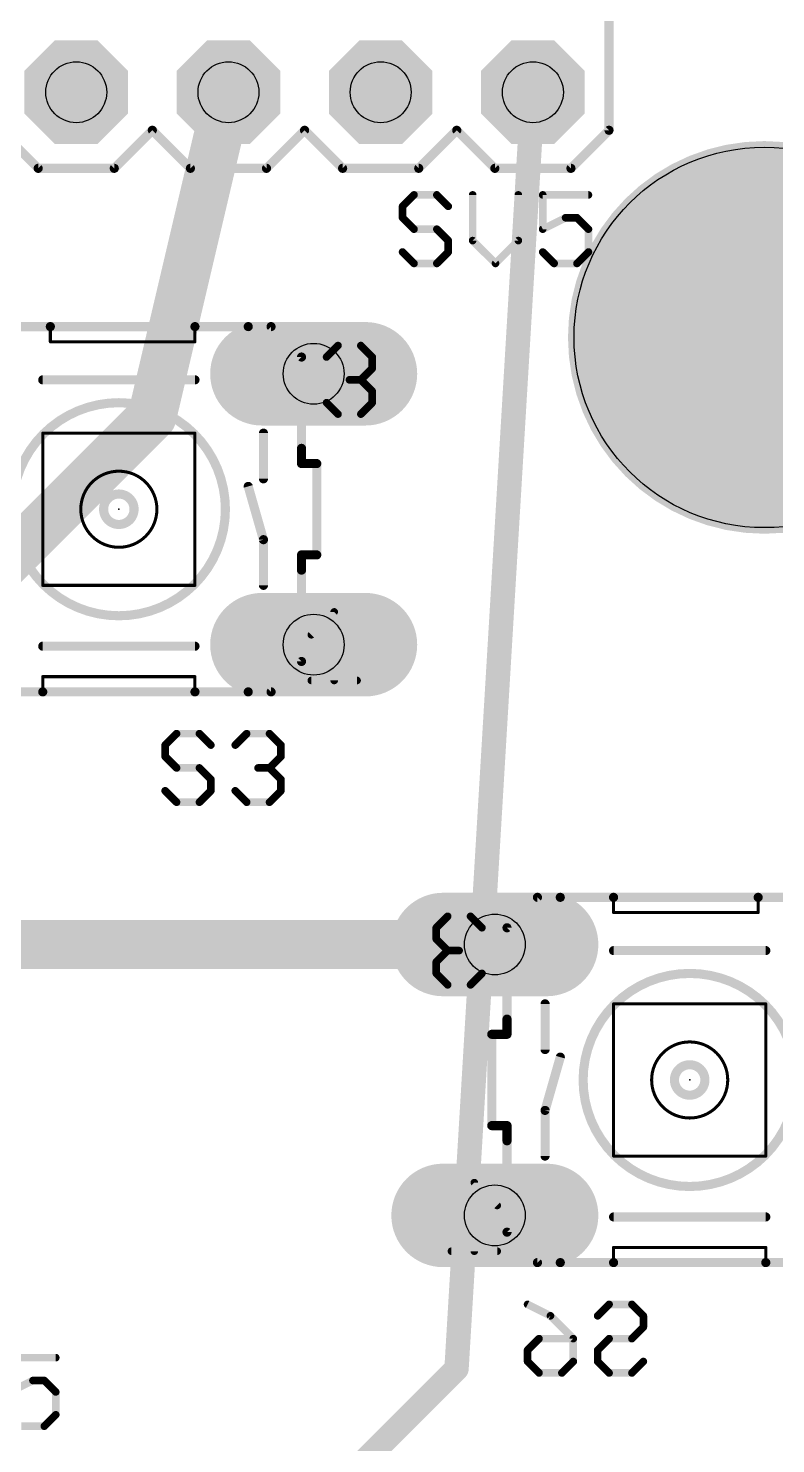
# Model space of a CAD drawing. Extents: x -0.24 to 4.18, y -0.6 to 2.96.
# Drawn here: x 2.81 to 3.3, y 1.423 to 2.353 of the extents above; entities that cross this region are included whole.
import ezdxf

# ---------------------------------------------------------------- set-up
doc = ezdxf.new("R2010")
doc.units = 0
for name, color, linetype in [('1', 22, 'CONTINUOUS'), ('16', 175, 'CONTINUOUS'), ('17', 82, 'CONTINUOUS'), ('20', 7, 'CONTINUOUS'), ('21', 253, 'CONTINUOUS'), ('22', 253, 'CONTINUOUS'), ('23', 7, 'CONTINUOUS'), ('24', 7, 'CONTINUOUS'), ('25', 253, 'CONTINUOUS'), ('26', 253, 'CONTINUOUS'), ('29', 253, 'CONTINUOUS'), ('30', 253, 'CONTINUOUS'), ('44', 253, 'CONTINUOUS'), ('51', 253, 'CONTINUOUS'), ('52', 253, 'CONTINUOUS')]:
    doc.layers.add(name, color=color, linetype=linetype)

# ---------------------------------------------------------------- blocks, each defined once
blk = doc.blocks.new('LONGP100')
at = {"const_width": 1}
blk.add_lwpolyline([(-0.5, 0), (0.5, 0)], dxfattribs=at)
at = {"const_width": 0.5}
for points in [[(-0.5, 0.25, 1), (-0.5, -0.25)], [(0.5, -0.25, 1), (0.5, 0.25)]]:
    blk.add_lwpolyline(points, format="xyb", dxfattribs=at)
blk = doc.blocks.new('RECT')
blk.add_solid([(-0.5, -0.5), (0.5, -0.5), (-0.5, 0.5), (0.5, 0.5)])
blk = doc.blocks.new('OCTAGONP')
at = {"const_width": 0.5}
blk.add_lwpolyline([(-0.25, -0.103553), (-0.25, 0.103553), (-0.103553, 0.25), (0.103553, 0.25), (0.25, 0.103553), (0.25, -0.103553), (0.103553, -0.25), (-0.103553, -0.25), (-0.25, -0.103553), (-0.25, 0.103553)], dxfattribs=at)

msp = doc.modelspace()

# ---------------------------------------------------------------- linework, layer by layer
at = {"layer": '1', "const_width": 0.032}
for points in [[(2.941, 2.3111), (2.89084, 2.09794)], [(2.89084, 2.09794), (2.741, 1.9481)], [(3.116, 1.7511), (2.622, 1.7511)]]:
    msp.add_lwpolyline(points, dxfattribs=at)
at = {"layer": '1', "const_width": 0.016}
for points in [[(2.948787, 2.309268, 1), (2.933213, 2.312933)], [(2.896497, 2.092283, 1), (2.885183, 2.103597)], [(2.883053, 2.099772, 1), (2.898627, 2.096107)], [(3.116, 1.7431, 1), (3.116, 1.7591)]]:
    msp.add_lwpolyline(points, format="xyb", dxfattribs=at)
at = {"layer": '16', "const_width": 0.016}
for points in [[(3.141, 2.3111), (3.09084, 1.47237)], [(3.09084, 1.47237), (2.40096, 0.78249)]]:
    msp.add_lwpolyline(points, dxfattribs=at)
at = {"layer": '16', "const_width": 0.008}
for points in [[(3.144993, 2.310861, 1), (3.137007, 2.311339)], [(3.093668, 1.469542, 1), (3.088012, 1.475199)], [(3.086847, 1.472609, 1), (3.094833, 1.472131)]]:
    msp.add_lwpolyline(points, format="xyb", dxfattribs=at)
at = {"layer": '20'}
msp.add_circle((3.29305, 2.15), 0.125, dxfattribs=at)
at = {"layer": '21'}
for points, const_width in [([(3.191, 2.2861), (3.191, 2.4361)], 0.006), ([(2.816, 2.2611), (2.791, 2.2861)], 0.006), ([(2.866, 2.2611), (2.891, 2.2861)], 0.006), ([(2.916, 2.2611), (2.891, 2.2861)], 0.006), ([(2.991, 2.2861), (2.966, 2.2611)], 0.006), ([(3.016, 2.2611), (2.991, 2.2861)], 0.006), ([(3.091, 2.2861), (3.066, 2.2611)], 0.006), ([(3.116, 2.2611), (3.091, 2.2861)], 0.006), ([(3.166, 2.2611), (3.191, 2.2861)], 0.006), ([(2.866, 2.2611), (2.816, 2.2611)], 0.006), ([(2.966, 2.2611), (2.916, 2.2611)], 0.006), ([(3.066, 2.2611), (3.016, 2.2611)], 0.006), ([(3.166, 2.2611), (3.116, 2.2611)], 0.006), ([(2.824, 2.1571), (2.784, 2.1571)], 0.006), ([(2.919, 2.1571), (2.824, 2.1571)], 0.006), ([(2.824, 2.1471), (2.824, 2.1571)], 0.002), ([(2.954, 2.1571), (2.919, 2.1571)], 0.006), ([(2.919, 2.1471), (2.919, 2.1571)], 0.002), ([(2.824, 2.1471), (2.919, 2.1471)], 0.002), ([(2.989, 2.0671), (2.989, 2.0771)], 0.006), ([(2.989, 2.0671), (2.999, 2.0671)], 0.006), ([(2.999, 2.0071), (2.999, 2.0671)], 0.006), ([(2.999, 2.0071), (2.989, 2.0071)], 0.006), ([(2.989, 2.0071), (2.989, 1.9971)], 0.006), ([(2.819, 1.9271), (2.919, 1.9271)], 0.002), ([(2.819, 1.9271), (2.819, 1.9171)], 0.002), ([(2.919, 1.9171), (2.919, 1.9271)], 0.002), ([(2.784, 1.9171), (2.819, 1.9171)], 0.006), ([(2.819, 1.9171), (2.919, 1.9171)], 0.006), ([(2.919, 1.9171), (2.954, 1.9171)], 0.006)]:
    msp.add_lwpolyline(points, dxfattribs=dict(at, const_width=const_width))
for points, const_width in [([(2.892061, 2.287161, 1), (2.889939, 2.285039)], 0.003), ([(2.892061, 2.285039, 1), (2.889939, 2.287161)], 0.003), ([(2.992061, 2.287161, 1), (2.989939, 2.285039)], 0.003), ([(2.992061, 2.285039, 1), (2.989939, 2.287161)], 0.003), ([(3.092061, 2.287161, 1), (3.089939, 2.285039)], 0.003), ([(3.092061, 2.285039, 1), (3.089939, 2.287161)], 0.003), ([(3.192061, 2.285039, 1), (3.189939, 2.287161)], 0.003), ([(3.1895, 2.2861, 1), (3.1925, 2.2861)], 0.003), ([(2.816, 2.2626, 1), (2.816, 2.2596)], 0.003), ([(2.814939, 2.260039, 1), (2.817061, 2.262161)], 0.003), ([(2.864939, 2.262161, 1), (2.867061, 2.260039)], 0.003), ([(2.866, 2.2596, 1), (2.866, 2.2626)], 0.003), ([(2.916, 2.2626, 1), (2.916, 2.2596)], 0.003), ([(2.914939, 2.260039, 1), (2.917061, 2.262161)], 0.003), ([(2.964939, 2.262161, 1), (2.967061, 2.260039)], 0.003), ([(2.966, 2.2596, 1), (2.966, 2.2626)], 0.003), ([(3.016, 2.2626, 1), (3.016, 2.2596)], 0.003), ([(3.014939, 2.260039, 1), (3.017061, 2.262161)], 0.003), ([(3.064939, 2.262161, 1), (3.067061, 2.260039)], 0.003), ([(3.066, 2.2596, 1), (3.066, 2.2626)], 0.003), ([(3.116, 2.2626, 1), (3.116, 2.2596)], 0.003), ([(3.114939, 2.260039, 1), (3.117061, 2.262161)], 0.003), ([(3.164939, 2.262161, 1), (3.167061, 2.260039)], 0.003), ([(3.166, 2.2596, 1), (3.166, 2.2626)], 0.003), ([(2.824, 2.1586, 1), (2.824, 2.1556)], 0.003), ([(2.824, 2.1556, 1), (2.824, 2.1586)], 0.003), ([(2.8245, 2.1571, 1), (2.8235, 2.1571)], 0.001), ([(2.919, 2.1586, 1), (2.919, 2.1556)], 0.003), ([(2.919, 2.1556, 1), (2.919, 2.1586)], 0.003), ([(2.9195, 2.1571, 1), (2.9185, 2.1571)], 0.001), ([(2.954, 2.1556, 1), (2.954, 2.1586)], 0.003), ([(2.824, 2.1476, 1), (2.824, 2.1466)], 0.001), ([(2.8235, 2.1471, 1), (2.8245, 2.1471)], 0.001), ([(2.9185, 2.1471, 1), (2.9195, 2.1471)], 0.001), ([(2.919, 2.1466, 1), (2.919, 2.1476)], 0.001), ([(2.869, 1.9671, 1), (2.869, 2.1071, 1), (2.869, 1.9671)], 0.006), ([(2.9905, 2.0771, 1), (2.9875, 2.0771)], 0.003), ([(2.989, 2.0686, 1), (2.989, 2.0656)], 0.003), ([(2.9875, 2.0671, 1), (2.9905, 2.0671)], 0.003), ([(3.0005, 2.0671, 1), (2.9975, 2.0671)], 0.003), ([(2.999, 2.0656, 1), (2.999, 2.0686)], 0.003), ([(2.869, 2.0271, 1), (2.869, 2.0471, 1), (2.869, 2.0271)], 0.006), ([(2.989, 2.0086, 1), (2.989, 2.0056)], 0.003), ([(2.9905, 2.0071, 1), (2.9875, 2.0071)], 0.003), ([(2.999, 2.0056, 1), (2.999, 2.0086)], 0.003), ([(2.9975, 2.0071, 1), (3.0005, 2.0071)], 0.003), ([(2.9875, 1.9971, 1), (2.9905, 1.9971)], 0.003), ([(2.819, 1.9276, 1), (2.819, 1.9266)], 0.001), ([(2.8195, 1.9271, 1), (2.8185, 1.9271)], 0.001), ([(2.9195, 1.9271, 1), (2.9185, 1.9271)], 0.001), ([(2.919, 1.9266, 1), (2.919, 1.9276)], 0.001), ([(2.819, 1.9186, 1), (2.819, 1.9156)], 0.003), ([(2.819, 1.9156, 1), (2.819, 1.9186)], 0.003), ([(2.8185, 1.9171, 1), (2.8195, 1.9171)], 0.001), ([(2.919, 1.9186, 1), (2.919, 1.9156)], 0.003), ([(2.919, 1.9156, 1), (2.919, 1.9186)], 0.003), ([(2.9185, 1.9171, 1), (2.9195, 1.9171)], 0.001), ([(2.954, 1.9156, 1), (2.954, 1.9186)], 0.003)]:
    msp.add_lwpolyline(points, format="xyb", dxfattribs=dict(at, const_width=const_width))
at = {"layer": '22'}
for points, const_width in [([(3.159, 1.7821), (3.194, 1.7821)], 0.006), ([(3.194, 1.7821), (3.289, 1.7821)], 0.006), ([(3.194, 1.7721), (3.194, 1.7821)], 0.002), ([(3.289, 1.7821), (3.329, 1.7821)], 0.006), ([(3.289, 1.7721), (3.289, 1.7821)], 0.002), ([(3.289, 1.7721), (3.194, 1.7721)], 0.002), ([(3.124, 1.6921), (3.124, 1.7021)], 0.006), ([(3.114, 1.6321), (3.114, 1.6921)], 0.006), ([(3.124, 1.6921), (3.114, 1.6921)], 0.006), ([(3.114, 1.6321), (3.124, 1.6321)], 0.006), ([(3.124, 1.6321), (3.124, 1.6221)], 0.006), ([(3.194, 1.5421), (3.194, 1.5521)], 0.002), ([(3.294, 1.5521), (3.194, 1.5521)], 0.002), ([(3.294, 1.5521), (3.294, 1.5421)], 0.002), ([(3.194, 1.5421), (3.159, 1.5421)], 0.006), ([(3.294, 1.5421), (3.194, 1.5421)], 0.006), ([(3.329, 1.5421), (3.294, 1.5421)], 0.006)]:
    msp.add_lwpolyline(points, dxfattribs=dict(at, const_width=const_width))
for points, const_width in [([(3.159, 1.7836, 1), (3.159, 1.7806)], 0.003), ([(3.194, 1.7836, 1), (3.194, 1.7806)], 0.003), ([(3.194, 1.7806, 1), (3.194, 1.7836)], 0.003), ([(3.1945, 1.7821, 1), (3.1935, 1.7821)], 0.001), ([(3.289, 1.7836, 1), (3.289, 1.7806)], 0.003), ([(3.289, 1.7806, 1), (3.289, 1.7836)], 0.003), ([(3.2895, 1.7821, 1), (3.2885, 1.7821)], 0.001), ([(3.194, 1.7726, 1), (3.194, 1.7716)], 0.001), ([(3.1935, 1.7721, 1), (3.1945, 1.7721)], 0.001), ([(3.2885, 1.7721, 1), (3.2895, 1.7721)], 0.001), ([(3.289, 1.7716, 1), (3.289, 1.7726)], 0.001), ([(3.244, 1.5921, 1), (3.244, 1.7321, 1), (3.244, 1.5921)], 0.006), ([(3.1255, 1.7021, 1), (3.1225, 1.7021)], 0.003), ([(3.1155, 1.6921, 1), (3.1125, 1.6921)], 0.003), ([(3.114, 1.6936, 1), (3.114, 1.6906)], 0.003), ([(3.1225, 1.6921, 1), (3.1255, 1.6921)], 0.003), ([(3.124, 1.6906, 1), (3.124, 1.6936)], 0.003), ([(3.244, 1.6521, 1), (3.244, 1.6721, 1), (3.244, 1.6521)], 0.006), ([(3.114, 1.6336, 1), (3.114, 1.6306)], 0.003), ([(3.1125, 1.6321, 1), (3.1155, 1.6321)], 0.003), ([(3.1255, 1.6321, 1), (3.1225, 1.6321)], 0.003), ([(3.124, 1.6306, 1), (3.124, 1.6336)], 0.003), ([(3.1225, 1.6221, 1), (3.1255, 1.6221)], 0.003), ([(3.1945, 1.5521, 1), (3.1935, 1.5521)], 0.001), ([(3.194, 1.5526, 1), (3.194, 1.5516)], 0.001), ([(3.2945, 1.5521, 1), (3.2935, 1.5521)], 0.001), ([(3.294, 1.5516, 1), (3.294, 1.5526)], 0.001), ([(3.159, 1.5436, 1), (3.159, 1.5406)], 0.003), ([(3.194, 1.5436, 1), (3.194, 1.5406)], 0.003), ([(3.194, 1.5406, 1), (3.194, 1.5436)], 0.003), ([(3.294, 1.5436, 1), (3.294, 1.5406)], 0.003), ([(3.294, 1.5406, 1), (3.294, 1.5436)], 0.003), ([(3.1935, 1.5421, 1), (3.1945, 1.5421)], 0.001), ([(3.2935, 1.5421, 1), (3.2945, 1.5421)], 0.001)]:
    msp.add_lwpolyline(points, format="xyb", dxfattribs=dict(at, const_width=const_width))
at = {"layer": '23'}
msp.add_point((2.869, 2.0371), dxfattribs=at)
at = {"layer": '24'}
msp.add_point((3.244, 1.6621), dxfattribs=at)
at = {"layer": '25', "const_width": 0.005}
for points in [[(3.062888, 2.243638), (3.055382, 2.236132)], [(3.077901, 2.243638), (3.062888, 2.243638)], [(3.085408, 2.236132), (3.077901, 2.243638)], [(3.101421, 2.243638), (3.101421, 2.213613)], [(3.131447, 2.213613), (3.131447, 2.243638)], [(3.177486, 2.243638), (3.147461, 2.243638)], [(3.147461, 2.243638), (3.147461, 2.221119)], [(3.055382, 2.236132), (3.055382, 2.228626)], [(3.055382, 2.228626), (3.062888, 2.221119)], [(3.062888, 2.221119), (3.077901, 2.221119)], [(3.077901, 2.221119), (3.085408, 2.213613)], [(3.147461, 2.221119), (3.162473, 2.228626)], [(3.162473, 2.228626), (3.16998, 2.228626)], [(3.16998, 2.228626), (3.177486, 2.221119)], [(3.177486, 2.221119), (3.177486, 2.206106)], [(3.085408, 2.213613), (3.085408, 2.206106)], [(3.101421, 2.213613), (3.116434, 2.1986)], [(3.116434, 2.1986), (3.131447, 2.213613)], [(3.062888, 2.1986), (3.055382, 2.206106)], [(3.085408, 2.206106), (3.077901, 2.1986)], [(3.154967, 2.1986), (3.147461, 2.206106)], [(3.177486, 2.206106), (3.16998, 2.1986)], [(3.077901, 2.1986), (3.062888, 2.1986)], [(3.16998, 2.1986), (3.154967, 2.1986)], [(2.906928, 1.889638), (2.899421, 1.882132)], [(2.921941, 1.889638), (2.906928, 1.889638)], [(2.929447, 1.882132), (2.921941, 1.889638)], [(2.945461, 1.882132), (2.952967, 1.889638)], [(2.952967, 1.889638), (2.96798, 1.889638)], [(2.96798, 1.889638), (2.975486, 1.882132)], [(2.899421, 1.882132), (2.899421, 1.874626)], [(2.975486, 1.882132), (2.975486, 1.874626)], [(2.899421, 1.874626), (2.906928, 1.867119)], [(2.906928, 1.867119), (2.921941, 1.867119)], [(2.921941, 1.867119), (2.929447, 1.859613)], [(2.96798, 1.867119), (2.960473, 1.867119)], [(2.975486, 1.874626), (2.96798, 1.867119)], [(2.96798, 1.867119), (2.975486, 1.859613)], [(2.929447, 1.859613), (2.929447, 1.852106)], [(2.975486, 1.859613), (2.975486, 1.852106)], [(2.906928, 1.8446), (2.899421, 1.852106)], [(2.929447, 1.852106), (2.921941, 1.8446)], [(2.952967, 1.8446), (2.945461, 1.852106)], [(2.975486, 1.852106), (2.96798, 1.8446)], [(2.921941, 1.8446), (2.906928, 1.8446)], [(2.96798, 1.8446), (2.952967, 1.8446)], [(2.827565, 1.479638), (2.797539, 1.479638)], [(2.797539, 1.457119), (2.812552, 1.464626)], [(2.812552, 1.464626), (2.820058, 1.464626)], [(2.820058, 1.464626), (2.827565, 1.457119)], [(2.827565, 1.457119), (2.827565, 1.442106)], [(2.827565, 1.442106), (2.820058, 1.4346)], [(2.820058, 1.4346), (2.805046, 1.4346)]]:
    msp.add_lwpolyline(points, dxfattribs=at)
at = {"layer": '25', "const_width": 0.0025}
for points in [[(3.062888, 2.244888, 1), (3.062888, 2.242388)], [(3.063772, 2.242755, 1), (3.062005, 2.244522)], [(3.078785, 2.244522, 1), (3.077017, 2.242755)], [(3.077901, 2.242388, 1), (3.077901, 2.244888)], [(3.102671, 2.243638, 1), (3.100171, 2.243638)], [(3.132697, 2.243638, 1), (3.130197, 2.243638)], [(3.147461, 2.244888, 1), (3.147461, 2.242388)], [(3.148711, 2.243638, 1), (3.146211, 2.243638)], [(3.177486, 2.242388, 1), (3.177486, 2.244888)], [(3.056632, 2.236132, 1), (3.054132, 2.236132)], [(3.054498, 2.237016, 1), (3.056266, 2.235248)], [(3.084524, 2.235248, 1), (3.086291, 2.237016)], [(3.056266, 2.229509, 1), (3.054498, 2.227742)], [(3.054132, 2.228626, 1), (3.056632, 2.228626)], [(3.062888, 2.222369, 1), (3.062888, 2.219869)], [(3.062005, 2.220235, 1), (3.063772, 2.222003)], [(3.078785, 2.222003, 1), (3.077017, 2.220235)], [(3.077901, 2.219869, 1), (3.077901, 2.222369)], [(3.146901, 2.222237, 1), (3.14802, 2.220001)], [(3.162473, 2.229876, 1), (3.162473, 2.227376)], [(3.163032, 2.227508, 1), (3.161914, 2.229744)], [(3.170864, 2.229509, 1), (3.169096, 2.227742)], [(3.16998, 2.227376, 1), (3.16998, 2.229876)], [(3.178736, 2.221119, 1), (3.176236, 2.221119)], [(3.176602, 2.220235, 1), (3.17837, 2.222003)], [(3.086658, 2.213613, 1), (3.084158, 2.213613)], [(3.084524, 2.212729, 1), (3.086291, 2.214497)], [(3.102305, 2.214497, 1), (3.100537, 2.212729)], [(3.100171, 2.213613, 1), (3.102671, 2.213613)], [(3.130197, 2.213613, 1), (3.132697, 2.213613)], [(3.132331, 2.212729, 1), (3.130563, 2.214497)], [(3.146211, 2.221119, 1), (3.148711, 2.221119)], [(3.056266, 2.20699, 1), (3.054498, 2.205223)], [(3.084158, 2.206106, 1), (3.086658, 2.206106)], [(3.086291, 2.205223, 1), (3.084524, 2.20699)], [(3.148344, 2.20699, 1), (3.146577, 2.205223)], [(3.176236, 2.206106, 1), (3.178736, 2.206106)], [(3.17837, 2.205223, 1), (3.176602, 2.20699)], [(3.062888, 2.19985, 1), (3.062888, 2.19735)], [(3.062005, 2.197716, 1), (3.063772, 2.199484)], [(3.077017, 2.199484, 1), (3.078785, 2.197716)], [(3.077901, 2.19735, 1), (3.077901, 2.19985)], [(3.11555, 2.199484, 1), (3.117318, 2.197716)], [(3.11555, 2.197716, 1), (3.117318, 2.199484)], [(3.154967, 2.19985, 1), (3.154967, 2.19735)], [(3.154083, 2.197716, 1), (3.155851, 2.199484)], [(3.169096, 2.199484, 1), (3.170864, 2.197716)], [(3.16998, 2.19735, 1), (3.16998, 2.19985)], [(2.906928, 1.890888, 1), (2.906928, 1.888388)], [(2.907812, 1.888755, 1), (2.906044, 1.890522)], [(2.922824, 1.890522, 1), (2.921057, 1.888755)], [(2.921941, 1.888388, 1), (2.921941, 1.890888)], [(2.952967, 1.890888, 1), (2.952967, 1.888388)], [(2.953851, 1.888755, 1), (2.952083, 1.890522)], [(2.968864, 1.890522, 1), (2.967096, 1.888755)], [(2.96798, 1.888388, 1), (2.96798, 1.890888)], [(2.900671, 1.882132, 1), (2.898171, 1.882132)], [(2.898537, 1.883016, 1), (2.900305, 1.881248)], [(2.928563, 1.881248, 1), (2.930331, 1.883016)], [(2.944577, 1.883016, 1), (2.946345, 1.881248)], [(2.976736, 1.882132, 1), (2.974236, 1.882132)], [(2.974602, 1.881248, 1), (2.97637, 1.883016)], [(2.900305, 1.875509, 1), (2.898537, 1.873742)], [(2.898171, 1.874626, 1), (2.900671, 1.874626)], [(2.906928, 1.868369, 1), (2.906928, 1.865869)], [(2.922824, 1.868003, 1), (2.921057, 1.866235)], [(2.921941, 1.865869, 1), (2.921941, 1.868369)], [(2.960473, 1.868369, 1), (2.960473, 1.865869)], [(2.968864, 1.868003, 1), (2.967096, 1.866235)], [(2.96798, 1.865869, 1), (2.96798, 1.868369)], [(2.974236, 1.874626, 1), (2.976736, 1.874626)], [(2.97637, 1.873742, 1), (2.974602, 1.875509)], [(2.906044, 1.866235, 1), (2.907812, 1.868003)], [(2.930697, 1.859613, 1), (2.928197, 1.859613)], [(2.928563, 1.858729, 1), (2.930331, 1.860497)], [(2.967096, 1.868003, 1), (2.968864, 1.866235)], [(2.976736, 1.859613, 1), (2.974236, 1.859613)], [(2.974602, 1.858729, 1), (2.97637, 1.860497)], [(2.900305, 1.85299, 1), (2.898537, 1.851223)], [(2.928197, 1.852106, 1), (2.930697, 1.852106)], [(2.930331, 1.851223, 1), (2.928563, 1.85299)], [(2.946345, 1.85299, 1), (2.944577, 1.851223)], [(2.974236, 1.852106, 1), (2.976736, 1.852106)], [(2.97637, 1.851223, 1), (2.974602, 1.85299)], [(2.906928, 1.84585, 1), (2.906928, 1.84335)], [(2.906044, 1.843716, 1), (2.907812, 1.845484)], [(2.921057, 1.845484, 1), (2.922824, 1.843716)], [(2.921941, 1.84335, 1), (2.921941, 1.84585)], [(2.952967, 1.84585, 1), (2.952967, 1.84335)], [(2.952083, 1.843716, 1), (2.953851, 1.845484)], [(2.967096, 1.845484, 1), (2.968864, 1.843716)], [(2.96798, 1.84335, 1), (2.96798, 1.84585)], [(2.827565, 1.478388, 1), (2.827565, 1.480888)], [(2.812552, 1.465876, 1), (2.812552, 1.463376)], [(2.813111, 1.463508, 1), (2.811993, 1.465744)], [(2.820942, 1.465509, 1), (2.819175, 1.463742)], [(2.820058, 1.463376, 1), (2.820058, 1.465876)], [(2.828815, 1.457119, 1), (2.826315, 1.457119)], [(2.826681, 1.456235, 1), (2.828449, 1.458003)], [(2.826315, 1.442106, 1), (2.828815, 1.442106)], [(2.828449, 1.441223, 1), (2.826681, 1.44299)], [(2.819175, 1.435484, 1), (2.820942, 1.433716)], [(2.820058, 1.43335, 1), (2.820058, 1.43585)]]:
    msp.add_lwpolyline(points, format="xyb", dxfattribs=at)
at = {"layer": '26', "const_width": 0.005}
for points in [[(3.137514, 1.514638), (3.152527, 1.507132)], [(3.183553, 1.507132), (3.191059, 1.514638)], [(3.191059, 1.514638), (3.206072, 1.514638)], [(3.206072, 1.514638), (3.213579, 1.507132)], [(3.152527, 1.507132), (3.167539, 1.492119)], [(3.213579, 1.507132), (3.213579, 1.499626)], [(3.213579, 1.499626), (3.206072, 1.492119)], [(3.137514, 1.484613), (3.14502, 1.492119)], [(3.14502, 1.492119), (3.167539, 1.492119)], [(3.167539, 1.492119), (3.167539, 1.477106)], [(3.191059, 1.492119), (3.183553, 1.484613)], [(3.206072, 1.492119), (3.191059, 1.492119)], [(3.137514, 1.477106), (3.137514, 1.484613)], [(3.14502, 1.4696), (3.137514, 1.477106)], [(3.167539, 1.477106), (3.160033, 1.4696)], [(3.183553, 1.484613), (3.183553, 1.477106)], [(3.183553, 1.477106), (3.191059, 1.4696)], [(3.206072, 1.4696), (3.213579, 1.477106)], [(3.160033, 1.4696), (3.14502, 1.4696)], [(3.191059, 1.4696), (3.206072, 1.4696)]]:
    msp.add_lwpolyline(points, dxfattribs=at)
at = {"layer": '26', "const_width": 0.0025}
for points in [[(3.138073, 1.515756, 1), (3.136955, 1.51352)], [(3.191059, 1.515888, 1), (3.191059, 1.513388)], [(3.191943, 1.513755, 1), (3.190176, 1.515522)], [(3.206956, 1.515522, 1), (3.205188, 1.513755)], [(3.206072, 1.513388, 1), (3.206072, 1.515888)], [(3.15341, 1.508016, 1), (3.151643, 1.506248)], [(3.151968, 1.506014, 1), (3.153086, 1.50825)], [(3.182669, 1.508016, 1), (3.184437, 1.506248)], [(3.214829, 1.507132, 1), (3.212329, 1.507132)], [(3.212695, 1.506248, 1), (3.214463, 1.508016)], [(3.212329, 1.499626, 1), (3.214829, 1.499626)], [(3.214463, 1.498742, 1), (3.212695, 1.500509)], [(3.14502, 1.493369, 1), (3.14502, 1.490869)], [(3.145904, 1.491235, 1), (3.144136, 1.493003)], [(3.168789, 1.492119, 1), (3.166289, 1.492119)], [(3.166655, 1.491235, 1), (3.168423, 1.493003)], [(3.167539, 1.490869, 1), (3.167539, 1.493369)], [(3.191059, 1.493369, 1), (3.191059, 1.490869)], [(3.191943, 1.491235, 1), (3.190176, 1.493003)], [(3.205188, 1.493003, 1), (3.206956, 1.491235)], [(3.206072, 1.490869, 1), (3.206072, 1.493369)], [(3.138764, 1.484613, 1), (3.136264, 1.484613)], [(3.13663, 1.485497, 1), (3.138398, 1.483729)], [(3.138398, 1.47799, 1), (3.13663, 1.476223)], [(3.168423, 1.476223, 1), (3.166655, 1.47799)], [(3.184803, 1.484613, 1), (3.182303, 1.484613)], [(3.182669, 1.485497, 1), (3.184437, 1.483729)], [(3.184437, 1.47799, 1), (3.182669, 1.476223)], [(3.214463, 1.476223, 1), (3.212695, 1.47799)], [(3.136264, 1.477106, 1), (3.138764, 1.477106)], [(3.14502, 1.47085, 1), (3.14502, 1.46835)], [(3.144136, 1.468716, 1), (3.145904, 1.470484)], [(3.159149, 1.470484, 1), (3.160917, 1.468716)], [(3.160033, 1.46835, 1), (3.160033, 1.47085)], [(3.166289, 1.477106, 1), (3.168789, 1.477106)], [(3.182303, 1.477106, 1), (3.184803, 1.477106)], [(3.191059, 1.47085, 1), (3.191059, 1.46835)], [(3.190176, 1.468716, 1), (3.191943, 1.470484)], [(3.205188, 1.470484, 1), (3.206956, 1.468716)], [(3.206072, 1.46835, 1), (3.206072, 1.47085)]]:
    msp.add_lwpolyline(points, format="xyb", dxfattribs=at)
at = {"layer": '29', "const_width": 0.129}
msp.add_lwpolyline([(3.29305, 2.0855, 1), (3.29305, 2.2145, 1), (3.29305, 2.0855)], format="xyb", dxfattribs=at)
at = {"layer": '30', "const_width": 0.129}
msp.add_lwpolyline([(3.29305, 2.0855, 1), (3.29305, 2.2145, 1), (3.29305, 2.0855)], format="xyb", dxfattribs=at)
at = {"layer": '44'}
for centre in [(2.841, 2.3111), (2.941, 2.3111), (3.041, 2.3111), (3.141, 2.3111), (2.997, 2.1261), (2.997, 1.9481), (3.116, 1.7511), (3.116, 1.5731)]:
    msp.add_circle(centre, 0.02, dxfattribs=at)
at = {"layer": '51'}
for points, const_width in [([(2.969, 2.1571), (2.954, 2.1571)], 0.006), ([(2.969, 2.1571), (2.989, 2.1371)], 0.006), ([(2.989, 2.1371), (2.989, 2.0771)], 0.006), ([(3.005461, 2.137132), (3.012967, 2.144638)], 0.005), ([(3.012967, 2.144638), (3.02798, 2.144638)], 0.005), ([(3.02798, 2.144638), (3.035486, 2.137132)], 0.005), ([(3.035486, 2.137132), (3.035486, 2.129626)], 0.005), ([(3.035486, 2.129626), (3.02798, 2.122119)], 0.005), ([(2.919, 2.1221), (2.819, 2.1221)], 0.006), ([(3.02798, 2.122119), (3.020474, 2.122119)], 0.005), ([(3.02798, 2.122119), (3.035486, 2.114613)], 0.005), ([(3.035486, 2.114613), (3.035486, 2.107106)], 0.005), ([(3.012967, 2.0996), (3.005461, 2.107106)], 0.005), ([(3.02798, 2.0996), (3.012967, 2.0996)], 0.005), ([(3.035486, 2.107106), (3.02798, 2.0996)], 0.005), ([(2.819, 2.0871), (2.919, 2.0871)], 0.002), ([(2.819, 2.0871), (2.819, 1.9871)], 0.002), ([(2.919, 1.9871), (2.919, 2.0871)], 0.002), ([(2.964, 2.0571), (2.964, 2.0871)], 0.006), ([(2.964, 2.0171), (2.954, 2.0521)], 0.006), ([(2.964, 1.9871), (2.964, 2.0171)], 0.006), ([(2.989, 1.9371), (2.989, 1.9971)], 0.006), ([(2.919, 1.9871), (2.819, 1.9871)], 0.002), ([(2.995461, 1.954626), (3.010474, 1.969638)], 0.005), ([(3.010474, 1.969638), (3.010474, 1.9246)], 0.005), ([(2.819, 1.9471), (2.919, 1.9471)], 0.006), ([(2.969, 1.9171), (2.989, 1.9371)], 0.006), ([(2.995461, 1.9246), (3.025486, 1.9246)], 0.005), ([(2.969, 1.9171), (2.954, 1.9171)], 0.006)]:
    msp.add_lwpolyline(points, dxfattribs=dict(at, const_width=const_width))
for points, const_width in [([(2.954, 2.1586, 1), (2.954, 2.1556)], 0.003), ([(2.970061, 2.158161, 1), (2.967939, 2.156039)], 0.003), ([(2.969, 2.1556, 1), (2.969, 2.1586)], 0.003), ([(2.954, 2.1021, 1), (2.954, 2.1421, 1), (2.954, 2.1021)], 0.006), ([(2.9905, 2.1371, 1), (2.9875, 2.1371)], 0.003), ([(2.987939, 2.136039, 1), (2.990061, 2.138161)], 0.003), ([(3.004577, 2.138016, 1), (3.006345, 2.136248)], 0.0025), ([(3.012967, 2.145888, 1), (3.012967, 2.143388)], 0.0025), ([(3.013851, 2.143755, 1), (3.012083, 2.145522)], 0.0025), ([(3.028864, 2.145522, 1), (3.027096, 2.143755)], 0.0025), ([(3.02798, 2.143388, 1), (3.02798, 2.145888)], 0.0025), ([(3.036736, 2.137132, 1), (3.034236, 2.137132)], 0.0025), ([(3.034602, 2.136248, 1), (3.03637, 2.138016)], 0.0025), ([(3.034236, 2.129626, 1), (3.036736, 2.129626)], 0.0025), ([(3.03637, 2.128742, 1), (3.034602, 2.130509)], 0.0025), ([(2.819, 2.1236, 1), (2.819, 2.1206)], 0.003), ([(2.919, 2.1206, 1), (2.919, 2.1236)], 0.003), ([(3.020474, 2.123369, 1), (3.020474, 2.120869)], 0.0025), ([(3.028864, 2.123003, 1), (3.027096, 2.121235)], 0.0025), ([(3.027096, 2.123003, 1), (3.028864, 2.121235)], 0.0025), ([(3.02798, 2.120869, 1), (3.02798, 2.123369)], 0.0025), ([(3.036736, 2.114613, 1), (3.034236, 2.114613)], 0.0025), ([(3.034602, 2.113729, 1), (3.03637, 2.115497)], 0.0025), ([(3.006345, 2.10799, 1), (3.004577, 2.106223)], 0.0025), ([(3.012967, 2.10085, 1), (3.012967, 2.09835)], 0.0025), ([(3.02798, 2.09835, 1), (3.02798, 2.10085)], 0.0025), ([(3.034236, 2.107106, 1), (3.036736, 2.107106)], 0.0025), ([(3.03637, 2.106223, 1), (3.034602, 2.10799)], 0.0025), ([(3.012083, 2.098716, 1), (3.013851, 2.100484)], 0.0025), ([(3.027096, 2.100484, 1), (3.028864, 2.098716)], 0.0025), ([(2.819, 2.0876, 1), (2.819, 2.0866)], 0.001), ([(2.8195, 2.0871, 1), (2.8185, 2.0871)], 0.001), ([(2.9195, 2.0871, 1), (2.9185, 2.0871)], 0.001), ([(2.919, 2.0866, 1), (2.919, 2.0876)], 0.001), ([(2.9655, 2.0871, 1), (2.9625, 2.0871)], 0.003), ([(2.9875, 2.0771, 1), (2.9905, 2.0771)], 0.003), ([(2.869, 2.0121, 1), (2.869, 2.0621, 1), (2.869, 2.0121)], 0.002), ([(2.9625, 2.0571, 1), (2.9655, 2.0571)], 0.003), ([(2.955442, 2.052512, 1), (2.952558, 2.051688)], 0.003), ([(2.9655, 2.0171, 1), (2.9625, 2.0171)], 0.003), ([(2.962558, 2.016688, 1), (2.965442, 2.017512)], 0.003), ([(2.9905, 1.9971, 1), (2.9875, 1.9971)], 0.003), ([(2.819, 1.9876, 1), (2.819, 1.9866)], 0.001), ([(2.8185, 1.9871, 1), (2.8195, 1.9871)], 0.001), ([(2.9185, 1.9871, 1), (2.9195, 1.9871)], 0.001), ([(2.919, 1.9866, 1), (2.919, 1.9876)], 0.001), ([(2.9625, 1.9871, 1), (2.9655, 1.9871)], 0.003), ([(2.954, 1.9321, 1), (2.954, 1.9721, 1), (2.954, 1.9321)], 0.006), ([(3.011724, 1.969638, 1), (3.009224, 1.969638)], 0.0025), ([(3.011357, 1.968755, 1), (3.00959, 1.970522)], 0.0025), ([(2.994577, 1.955509, 1), (2.996345, 1.953742)], 0.0025), ([(2.819, 1.9486, 1), (2.819, 1.9456)], 0.003), ([(2.919, 1.9456, 1), (2.919, 1.9486)], 0.003), ([(2.9875, 1.9371, 1), (2.9905, 1.9371)], 0.003), ([(2.990061, 1.936039, 1), (2.987939, 1.938161)], 0.003), ([(2.995461, 1.92585, 1), (2.995461, 1.92335)], 0.0025), ([(3.009224, 1.9246, 1), (3.011724, 1.9246)], 0.0025), ([(3.025486, 1.92335, 1), (3.025486, 1.92585)], 0.0025), ([(2.954, 1.9186, 1), (2.954, 1.9156)], 0.003), ([(2.967939, 1.918161, 1), (2.970061, 1.916039)], 0.003), ([(2.969, 1.9156, 1), (2.969, 1.9186)], 0.003)]:
    msp.add_lwpolyline(points, format="xyb", dxfattribs=dict(at, const_width=const_width))
at = {"layer": '52'}
for points, const_width in [([(3.144, 1.7821), (3.124, 1.7621)], 0.006), ([(3.144, 1.7821), (3.159, 1.7821)], 0.006), ([(3.08502, 1.769638), (3.077514, 1.762132)], 0.005), ([(3.100033, 1.769638), (3.08502, 1.769638)], 0.005), ([(3.107539, 1.762132), (3.100033, 1.769638)], 0.005), ([(3.077514, 1.762132), (3.077514, 1.754626)], 0.005), ([(3.124, 1.7621), (3.124, 1.7021)], 0.006), ([(3.077514, 1.754626), (3.08502, 1.747119)], 0.005), ([(3.08502, 1.747119), (3.077514, 1.739613)], 0.005), ([(3.08502, 1.747119), (3.092526, 1.747119)], 0.005), ([(3.194, 1.7471), (3.294, 1.7471)], 0.006), ([(3.077514, 1.739613), (3.077514, 1.732106)], 0.005), ([(3.077514, 1.732106), (3.08502, 1.7246)], 0.005), ([(3.100033, 1.7246), (3.107539, 1.732106)], 0.005), ([(3.08502, 1.7246), (3.100033, 1.7246)], 0.005), ([(3.149, 1.6821), (3.149, 1.7121)], 0.006), ([(3.194, 1.6121), (3.194, 1.7121)], 0.002), ([(3.294, 1.7121), (3.194, 1.7121)], 0.002), ([(3.294, 1.7121), (3.294, 1.6121)], 0.002), ([(3.149, 1.6421), (3.159, 1.6771)], 0.006), ([(3.149, 1.6121), (3.149, 1.6421)], 0.006), ([(3.124, 1.5621), (3.124, 1.6221)], 0.006), ([(3.194, 1.6121), (3.294, 1.6121)], 0.002), ([(3.117539, 1.579626), (3.102526, 1.594638)], 0.005), ([(3.102526, 1.594638), (3.102526, 1.5496)], 0.005), ([(3.294, 1.5721), (3.194, 1.5721)], 0.006), ([(3.144, 1.5421), (3.124, 1.5621)], 0.006), ([(3.117539, 1.5496), (3.087514, 1.5496)], 0.005), ([(3.144, 1.5421), (3.159, 1.5421)], 0.006)]:
    msp.add_lwpolyline(points, dxfattribs=dict(at, const_width=const_width))
for points, const_width in [([(3.144, 1.7836, 1), (3.144, 1.7806)], 0.003), ([(3.145061, 1.781039, 1), (3.142939, 1.783161)], 0.003), ([(3.159, 1.7806, 1), (3.159, 1.7836)], 0.003), ([(3.08502, 1.770888, 1), (3.08502, 1.768388)], 0.0025), ([(3.085904, 1.768755, 1), (3.084136, 1.770522)], 0.0025), ([(3.100917, 1.770522, 1), (3.099149, 1.768755)], 0.0025), ([(3.100033, 1.768388, 1), (3.100033, 1.770888)], 0.0025), ([(3.159, 1.7271, 1), (3.159, 1.7671, 1), (3.159, 1.7271)], 0.006), ([(3.078764, 1.762132, 1), (3.076264, 1.762132)], 0.0025), ([(3.07663, 1.763016, 1), (3.078398, 1.761248)], 0.0025), ([(3.106655, 1.761248, 1), (3.108423, 1.763016)], 0.0025), ([(3.1255, 1.7621, 1), (3.1225, 1.7621)], 0.003), ([(3.122939, 1.763161, 1), (3.125061, 1.761039)], 0.003), ([(3.078398, 1.755509, 1), (3.07663, 1.753742)], 0.0025), ([(3.076264, 1.754626, 1), (3.078764, 1.754626)], 0.0025), ([(3.08502, 1.748369, 1), (3.08502, 1.745869)], 0.0025), ([(3.085904, 1.746235, 1), (3.084136, 1.748003)], 0.0025), ([(3.084136, 1.746235, 1), (3.085904, 1.748003)], 0.0025), ([(3.092526, 1.745869, 1), (3.092526, 1.748369)], 0.0025), ([(3.194, 1.7486, 1), (3.194, 1.7456)], 0.003), ([(3.294, 1.7456, 1), (3.294, 1.7486)], 0.003), ([(3.078764, 1.739613, 1), (3.076264, 1.739613)], 0.0025), ([(3.07663, 1.740497, 1), (3.078398, 1.738729)], 0.0025), ([(3.078398, 1.73299, 1), (3.07663, 1.731223)], 0.0025), ([(3.076264, 1.732106, 1), (3.078764, 1.732106)], 0.0025), ([(3.108423, 1.731223, 1), (3.106655, 1.73299)], 0.0025), ([(3.08502, 1.72585, 1), (3.08502, 1.72335)], 0.0025), ([(3.084136, 1.723716, 1), (3.085904, 1.725484)], 0.0025), ([(3.099149, 1.725484, 1), (3.100917, 1.723716)], 0.0025), ([(3.100033, 1.72335, 1), (3.100033, 1.72585)], 0.0025), ([(3.1505, 1.7121, 1), (3.1475, 1.7121)], 0.003), ([(3.1945, 1.7121, 1), (3.1935, 1.7121)], 0.001), ([(3.194, 1.7126, 1), (3.194, 1.7116)], 0.001), ([(3.2945, 1.7121, 1), (3.2935, 1.7121)], 0.001), ([(3.294, 1.7116, 1), (3.294, 1.7126)], 0.001), ([(3.1225, 1.7021, 1), (3.1255, 1.7021)], 0.003), ([(3.1475, 1.6821, 1), (3.1505, 1.6821)], 0.003), ([(3.244, 1.6371, 1), (3.244, 1.6871, 1), (3.244, 1.6371)], 0.002), ([(3.160442, 1.676688, 1), (3.157558, 1.677512)], 0.003), ([(3.1505, 1.6421, 1), (3.1475, 1.6421)], 0.003), ([(3.147558, 1.642512, 1), (3.150442, 1.641688)], 0.003), ([(3.1255, 1.6221, 1), (3.1225, 1.6221)], 0.003), ([(3.1475, 1.6121, 1), (3.1505, 1.6121)], 0.003), ([(3.194, 1.6126, 1), (3.194, 1.6116)], 0.001), ([(3.1935, 1.6121, 1), (3.1945, 1.6121)], 0.001), ([(3.2935, 1.6121, 1), (3.2945, 1.6121)], 0.001), ([(3.294, 1.6116, 1), (3.294, 1.6126)], 0.001), ([(3.159, 1.5571, 1), (3.159, 1.5971, 1), (3.159, 1.5571)], 0.006), ([(3.103776, 1.594638, 1), (3.101276, 1.594638)], 0.0025), ([(3.10341, 1.595522, 1), (3.101643, 1.593755)], 0.0025), ([(3.116655, 1.578742, 1), (3.118423, 1.580509)], 0.0025), ([(3.194, 1.5736, 1), (3.194, 1.5706)], 0.003), ([(3.294, 1.5706, 1), (3.294, 1.5736)], 0.003), ([(3.125061, 1.563161, 1), (3.122939, 1.561039)], 0.003), ([(3.1225, 1.5621, 1), (3.1255, 1.5621)], 0.003), ([(3.087514, 1.55085, 1), (3.087514, 1.54835)], 0.0025), ([(3.101276, 1.5496, 1), (3.103776, 1.5496)], 0.0025), ([(3.117539, 1.54835, 1), (3.117539, 1.55085)], 0.0025), ([(3.144, 1.5436, 1), (3.144, 1.5406)], 0.003), ([(3.142939, 1.541039, 1), (3.145061, 1.543161)], 0.003), ([(3.159, 1.5406, 1), (3.159, 1.5436)], 0.003)]:
    msp.add_lwpolyline(points, format="xyb", dxfattribs=dict(at, const_width=const_width))

# ---------------------------------------------------------------- block references
at = {"layer": '17', "xscale": 0.06, "yscale": 0.06, "rotation": 180}
for name, p in [('OCTAGONP', (2.841, 2.3111)), ('OCTAGONP', (2.841, 2.3111)), ('OCTAGONP', (2.941, 2.3111)), ('OCTAGONP', (2.941, 2.3111)), ('OCTAGONP', (3.041, 2.3111)), ('OCTAGONP', (3.041, 2.3111)), ('OCTAGONP', (3.141, 2.3111)), ('OCTAGONP', (3.141, 2.3111)), ('LONGP100', (2.997, 2.1261)), ('LONGP100', (2.997, 2.1261)), ('LONGP100', (2.997, 1.9481)), ('LONGP100', (2.997, 1.9481))]:
    msp.add_blockref(name, p, dxfattribs=at)
at = {"layer": '17', "xscale": 0.06, "yscale": 0.06}
for p in [(3.116, 1.7511), (3.116, 1.7511), (3.116, 1.5731), (3.116, 1.5731)]:
    msp.add_blockref('LONGP100', p, dxfattribs=at)
at = {"layer": '29', "xscale": 0.068, "yscale": 0.068, "rotation": 180}
for name, p in [('OCTAGONP', (2.841, 2.3111)), ('OCTAGONP', (2.941, 2.3111)), ('OCTAGONP', (3.041, 2.3111)), ('OCTAGONP', (3.141, 2.3111)), ('LONGP100', (2.997, 2.1261)), ('LONGP100', (2.997, 1.9481))]:
    msp.add_blockref(name, p, dxfattribs=at)
at = {"layer": '29', "xscale": 0.068, "yscale": 0.068}
for p in [(3.116, 1.7511), (3.116, 1.5731)]:
    msp.add_blockref('LONGP100', p, dxfattribs=at)
at = {"layer": '30', "xscale": 0.068, "yscale": 0.068, "rotation": 180}
for name, p in [('OCTAGONP', (2.841, 2.3111)), ('OCTAGONP', (2.941, 2.3111)), ('OCTAGONP', (3.041, 2.3111)), ('OCTAGONP', (3.141, 2.3111)), ('LONGP100', (2.997, 2.1261)), ('LONGP100', (2.997, 1.9481))]:
    msp.add_blockref(name, p, dxfattribs=at)
at = {"layer": '30', "xscale": 0.068, "yscale": 0.068}
for p in [(3.116, 1.7511), (3.116, 1.5731)]:
    msp.add_blockref('LONGP100', p, dxfattribs=at)
at = {"layer": '51', "xscale": 0.02, "yscale": 0.02, "rotation": 180}
for p in [(2.841, 2.3111), (2.941, 2.3111), (3.041, 2.3111), (3.141, 2.3111)]:
    msp.add_blockref('RECT', p, dxfattribs=at)

doc.saveas('drawing.dxf')
